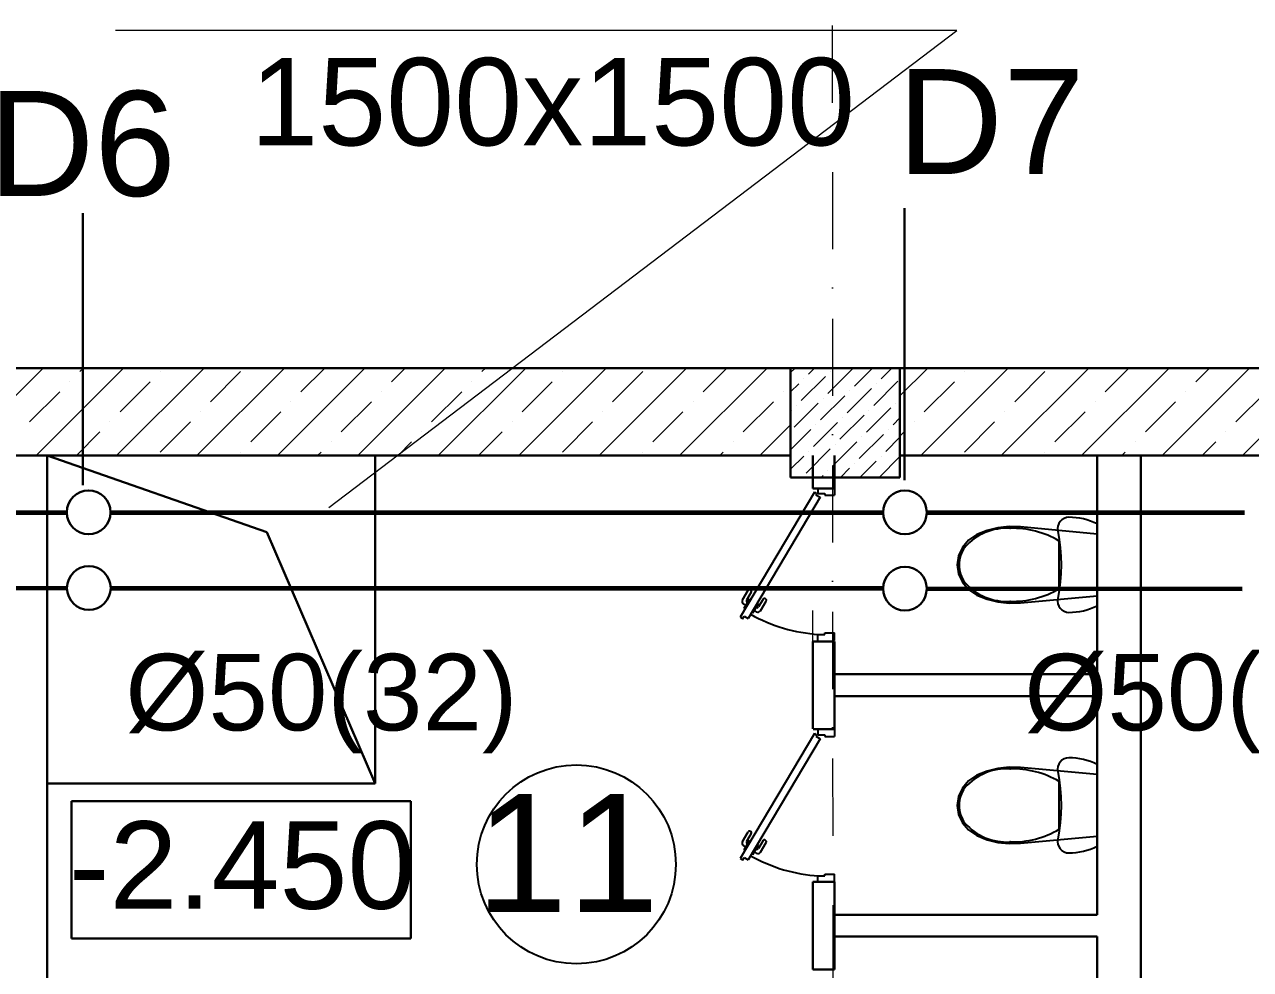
# Model space of a CAD drawing. Header units: millimetres. Extents: x 895788 to 1136524, y -21936 to 400945.
# Drawn here: x 953253 to 958858, y 107175 to 111496 of the extents above; entities that cross this region are included whole.
import ezdxf

# ---------------------------------------------------------------- set-up
doc = ezdxf.new("R2010")
doc.units = ezdxf.units.MM
doc.linetypes.add('Штрихпунктирная', pattern=[670.277762, 352.777767, -176.388884, 0, -141.111112])
doc.layers.add('0_ANNOT_Dimensions', color=7, linetype='Continuous')
doc.layers.add('Конструктив - Ограждающий', color=7, linetype='Continuous')
for name, color, linetype, lineweight in [('0_Ном._пера__21', 7, 'Continuous', 30), ('0_Ном._пера__21_Ном._пера__7', 7, 'Continuous', 60), ('ДВЕРИ', 7, 'Continuous', 5), ('невидимка_Ном._пера__141_Ном._пера__21', 7, 'Continuous', 30), ('оси_Ном._пера__1', 7, 'Continuous', 15), ('перегородка_Ном._пера__7', 7, 'Continuous', 60)]:
    doc.layers.add(name, color=color, linetype=linetype, lineweight=lineweight)
doc.layers.add('Интерьер - Мебель_Ном._пера__75', color=160, linetype='Continuous', lineweight=25, true_color=0x2731ed)
doc.styles.get("Standard").update_dxf_attribs({"font": 'arial.ttf', "height": 400})
doc.styles.add('Times New  Roman', font='times.ttf')
doc.styles.add('СГЕНЕРИР_СТИЛЬ_1', font='arial.ttf')

msp = doc.modelspace()

# ---------------------------------------------------------------- linework, layer by layer
at = {"lineweight": 30}
for p, q in [((957276.92, 109412.194), (957276.92, 110656.85)), ((953520.181, 109388.788), (953520.181, 110633.444))]:
    msp.add_line(p, q, dxfattribs=at)
at = {"color": 0, "lineweight": 30}
for p, q in [((927256.05, 109925.064), (968656.05, 109925.064)), ((956755.855, 109525.064), (951206.05, 109525.064)), ((954361.508, 109173.96), (953356.948, 109525.064)), ((953356.948, 108025.064), (953356.948, 109525.064)), ((953356.948, 109525.064), (954855.948, 109525.064)), ((954361.508, 109173.96), (953356.948, 109525.064)), ((953356.948, 108025.064), (953356.948, 109525.064)), ((953356.948, 109525.064), (954855.948, 109525.064)), ((953356.948, 109525.064), (953356.948, 106325.064)), ((954855.948, 109525.064), (954855.948, 108025.064)), ((954855.948, 109525.064), (954855.948, 108025.064)), ((956857.124, 109374.531), (956857.124, 109525.064)), ((956957.124, 109525.064), (956957.124, 109374.531)), ((962756.245, 109525.064), (957255.855, 109525.064)), ((958157.124, 109525.064), (958357.124, 109525.064)), ((958157.124, 108525.064), (958157.124, 109525.064)), ((958357.124, 109525.064), (958357.124, 103725.059)), ((956957.124, 109374.531), (956857.124, 109374.531)), ((954855.948, 108025.064), (954361.508, 109173.96)), ((954855.948, 108025.064), (954361.508, 109173.96)), ((956956.16, 108674.771), (956856.16, 108674.771)), ((956857.124, 108274.845), (956857.124, 108674.531)), ((956957.124, 108674.531), (956957.124, 108274.845)), ((956957.124, 108525.064), (958157.124, 108525.064)), ((958157.124, 108425.064), (956957.124, 108425.064)), ((958157.124, 107425.064), (958157.124, 108425.064)), ((956958.553, 108274.211), (956858.553, 108274.211)), ((954855.948, 108025.064), (953356.948, 108025.064)), ((954855.948, 108025.064), (953356.948, 108025.064)), ((956857.124, 107174.827), (956857.124, 107574.845)), ((956957.124, 107574.845), (956857.124, 107574.845)), ((956957.124, 107574.845), (956957.124, 107174.827)), ((956957.124, 107425.064), (958157.124, 107425.064)), ((958157.124, 107325.064), (956957.124, 107325.064)), ((958157.124, 106325.064), (958157.124, 107325.064)), ((956957.124, 107174.827), (956857.124, 107174.827))]:
    msp.add_line(p, q, dxfattribs=at)
at = {"color": 3, "lineweight": 30}
for p, q in [((957255.855, 109925.064), (956755.855, 109925.064)), ((956755.855, 109925.064), (956755.855, 109425.064)), ((957255.855, 109425.064), (957255.855, 109925.064)), ((956755.855, 109425.064), (957255.855, 109425.064))]:
    msp.add_line(p, q, dxfattribs=at)
at = {"lineweight": 9}
for p, q in [((956755.855, 109903.946), (956776.974, 109925.064)), ((956837.773, 109897.475), (956865.362, 109925.064)), ((956926.162, 109809.087), (957036.647, 109919.573)), ((957047.696, 109842.233), (957130.527, 109925.064)), ((957169.23, 109875.378), (957218.916, 109925.064)), ((956804.628, 109775.941), (956915.113, 109886.427)), ((956815.676, 109875.378), (956815.676, 109875.378)), ((956937.21, 109908.524), (956937.21, 109908.524)), ((957136.084, 109753.844), (957246.569, 109864.33)), ((956755.855, 109815.558), (956793.579, 109853.281)), ((957014.55, 109720.699), (957125.035, 109831.184)), ((957025.598, 109820.136), (957025.598, 109820.136)), ((957147.132, 109853.281), (957147.132, 109853.281)), ((956771.482, 109654.408), (956881.967, 109764.893)), ((956782.531, 109753.844), (956782.531, 109753.844)), ((956893.016, 109687.553), (957003.501, 109798.039)), ((956904.065, 109786.99), (956904.065, 109786.99)), ((957235.521, 109764.893), (957235.521, 109764.893)), ((956755.855, 109727.169), (956760.433, 109731.747)), ((956981.404, 109599.165), (957091.89, 109709.65)), ((956992.453, 109698.602), (956992.453, 109698.602)), ((957102.938, 109632.31), (957213.424, 109742.796)), ((957113.987, 109731.747), (957113.987, 109731.747)), ((957224.472, 109665.456), (957255.855, 109696.839)), ((956755.855, 109550.392), (956848.822, 109643.359)), ((956859.87, 109566.019), (956970.356, 109676.505)), ((956870.919, 109665.456), (956870.919, 109665.456)), ((957202.375, 109643.359), (957202.375, 109643.359)), ((956948.259, 109477.631), (957058.744, 109588.116)), ((957069.793, 109510.776), (957180.278, 109621.262)), ((957080.841, 109610.213), (957080.841, 109610.213)), ((957191.327, 109543.922), (957255.855, 109608.451)), ((956826.725, 109444.485), (956937.21, 109554.971)), ((956837.773, 109543.922), (956837.773, 109543.922)), ((956959.307, 109577.068), (956959.307, 109577.068)), ((956755.855, 109462.004), (956815.676, 109521.825)), ((957047.696, 109488.679), (957047.696, 109488.679)), ((957072.469, 109425.064), (957147.132, 109499.728)), ((957160.857, 109425.064), (957255.855, 109520.062)), ((957169.23, 109521.825), (957169.23, 109521.825)), ((956895.692, 109425.064), (956904.065, 109433.437)), ((956926.162, 109455.534), (956926.162, 109455.534)), ((956984.081, 109425.064), (957025.598, 109466.582))]:
    msp.add_line(p, q, dxfattribs=at)
at = {"color": 1, "linetype": 'ByBlock', "lineweight": 60, "ltscale": 1.1}
for p, q in [((950598.964, 109265.297), (953446.146, 109265.102)), ((953646.146, 109265.102), (957178.4, 109264.848)), ((957378.4, 109264.834), (958830.705, 109264.735))]:
    msp.add_line(p, q, dxfattribs=at)
at = {"color": 5, "linetype": 'ByBlock', "lineweight": 60, "ltscale": 1.1}
for p, q in [((950596.621, 108920.877), (953447.316, 108919.047)), ((953647.316, 108919.048), (957181.852, 108919.113)), ((957379.586, 108916.371), (958820.503, 108915.414))]:
    msp.add_line(p, q, dxfattribs=at)
at = {"color": 7, "linetype": 'Continuous', "lineweight": 30, "ltscale": 50}
for centre in [(953546.146, 109265.102), (957278.4, 109264.834), (953547.316, 108919.047), (957278.4, 108916.505)]:
    msp.add_circle(centre, 100, dxfattribs=at)
at = {"lineweight": 25}
msp.add_circle((955776.223, 107655.481), 454.873, dxfattribs=at)
at = {"layer": '0_ANNOT_Dimensions', "lineweight": 9}
for p, q in [((956857.124, 108675.156), (956857.124, 108816.116)), ((958157.124, 108751.537), (958157.124, 108816.116)), ((958357.124, 108754.053), (958357.124, 108816.116))]:
    msp.add_line(p, q, dxfattribs=at)
at = {"layer": '0_Ном._пера__21', "linetype": 'Continuous'}
for p, q in [((955019.203, 107944.321), (953468.571, 107944.321)), ((953468.571, 107944.321), (953468.571, 107315.75)), ((955019.203, 107944.321), (953468.571, 107944.321)), ((953468.571, 107944.321), (953468.571, 107315.75)), ((955019.203, 107315.75), (955019.203, 107944.321)), ((955019.203, 107315.75), (955019.203, 107944.321)), ((953468.571, 107315.75), (955019.203, 107315.75)), ((953468.571, 107315.75), (955019.203, 107315.75))]:
    msp.add_line(p, q, dxfattribs=at)
at = {"layer": 'ДВЕРИ', "color": 251, "lineweight": 25, "true_color": 0x636466}
for p, q in [((956864.419, 109358.011), (956524.588, 108785.972)), ((956864.419, 109358.011), (956874.686, 109351.911)), ((956879.575, 109379.162), (956879.575, 109351.385)), ((956879.575, 109379.162), (956879.575, 109351.385)), ((956957.124, 109379.162), (956957.124, 109344.441)), ((956890.723, 109334.308), (956561.534, 108780.178)), ((956874.686, 109351.911), (956871.14, 109345.941)), ((956871.14, 109345.941), (956890.723, 109334.308)), ((956879.575, 109351.385), (956911.774, 109351.385)), ((956911.774, 109351.385), (956911.774, 109344.441)), ((956911.774, 109344.441), (956956.631, 109344.441)), ((956535.62, 108864.41), (956561.847, 108908.559)), ((956571.364, 108910.982), (956573.73, 108909.577)), ((956543.608, 108826.293), (956569.451, 108869.794)), ((956576.153, 108900.06), (956554.874, 108864.241)), ((956557.298, 108854.724), (956559.663, 108853.319)), ((956569.451, 108869.794), (956572.97, 108867.703)), ((956629.872, 108868.147), (956608.593, 108832.328)), ((956617.95, 108815.499), (956644.178, 108859.649)), ((956641.755, 108869.165), (956639.389, 108870.571)), ((956551.168, 108839.019), (956540.467, 108845.376)), ((956547.127, 108824.202), (956543.608, 108826.293)), ((956581.211, 108803.954), (956577.105, 108806.393)), ((956607.054, 108847.455), (956581.211, 108803.954)), ((956588.771, 108816.68), (956598.917, 108810.653)), ((956599.077, 108829.905), (956597.267, 108830.98)), ((956602.979, 108849.876), (956607.054, 108847.455)), ((956524.588, 108785.972), (956536.53, 108778.878)), ((956536.53, 108778.878), (956543.623, 108790.818)), ((956543.623, 108790.818), (956561.532, 108780.179)), ((956879.575, 108679.531), (956879.575, 108707.256)), ((956879.575, 108707.256), (956911.774, 108707.256)), ((956911.774, 108707.256), (956911.774, 108714.2)), ((956911.774, 108714.2), (956957.124, 108714.2)), ((956957.124, 108679.531), (956957.124, 108714.2)), ((956864.419, 108253.694), (956524.588, 107681.656)), ((956864.419, 108253.694), (956874.686, 108247.595)), ((956874.686, 108247.595), (956871.14, 108241.625)), ((956871.14, 108241.625), (956890.723, 108229.991)), ((956879.575, 108274.845), (956879.575, 108247.069)), ((956879.575, 108274.845), (956879.575, 108247.069)), ((956879.575, 108247.069), (956911.774, 108247.069)), ((956911.774, 108247.069), (956911.774, 108240.125)), ((956911.774, 108240.125), (956956.631, 108240.125)), ((956957.124, 108274.845), (956957.124, 108240.125)), ((956890.723, 108229.991), (956561.534, 107675.861)), ((956535.62, 107760.093), (956561.847, 107804.242)), ((956576.153, 107795.744), (956554.874, 107759.925)), ((956571.364, 107806.666), (956573.73, 107805.26)), ((956551.168, 107734.703), (956540.467, 107741.06)), ((956543.608, 107721.976), (956569.451, 107765.478)), ((956557.298, 107750.408), (956559.663, 107749.003)), ((956569.451, 107765.478), (956572.97, 107763.387)), ((956607.054, 107743.139), (956581.211, 107699.637)), ((956602.979, 107745.56), (956607.054, 107743.139)), ((956629.872, 107763.831), (956608.593, 107728.012)), ((956617.95, 107711.183), (956644.178, 107755.332)), ((956641.755, 107764.849), (956639.389, 107766.254)), ((956524.588, 107681.656), (956536.53, 107674.562)), ((956536.53, 107674.562), (956543.623, 107686.502)), ((956547.127, 107719.885), (956543.608, 107721.976)), ((956543.623, 107686.502), (956561.532, 107675.863)), ((956581.211, 107699.637), (956577.105, 107702.077)), ((956588.771, 107712.363), (956598.917, 107706.336)), ((956599.077, 107725.588), (956597.267, 107726.664)), ((956879.575, 107575.215), (956879.575, 107602.939)), ((956879.575, 107602.939), (956911.774, 107602.939)), ((956911.774, 107602.939), (956911.774, 107609.884)), ((956911.774, 107609.884), (956957.124, 107609.884)), ((956957.124, 107575.215), (956957.124, 107609.884))]:
    msp.add_line(p, q, dxfattribs=at)
for centre, radius, start, end in [((956567.818, 108905.012), 6.944, 59.286708, 149.286708), ((956570.183, 108903.607), 6.944, 329.286708, 59.286708), ((956547.56, 108857.316), 13.888, 149.286708, 239.286708), ((956560.844, 108860.694), 6.944, 149.286708, 239.286708), ((956635.842, 108864.601), 6.944, 59.286708, 149.286708), ((956638.208, 108863.195), 6.944, 329.286708, 59.286708), ((956927.473, 109424.214), 718.383, 240.429411, 266.592345), ((956606.01, 108822.593), 13.888, 239.286708, 329.286708), ((956602.623, 108835.875), 6.944, 239.286708, 329.286708), ((956567.818, 107800.696), 6.944, 59.286708, 149.286708), ((956570.183, 107799.29), 6.944, 329.286708, 59.286708), ((956547.56, 107753), 13.888, 149.286708, 239.286708), ((956560.844, 107756.378), 6.944, 149.286708, 239.286708), ((956635.842, 107760.284), 6.944, 59.286708, 149.286708), ((956638.208, 107758.879), 6.944, 329.286708, 59.286708), ((956927.473, 108319.897), 718.383, 240.429411, 266.592345), ((956606.01, 107718.276), 13.888, 239.286708, 329.286708), ((956602.623, 107731.558), 6.944, 239.286708, 329.286708)]:
    msp.add_arc(centre, radius, start, end, dxfattribs=at)
at = {"layer": 'Интерьер - Мебель_Ном._пера__75', "color": 251, "linetype": 'Continuous', "true_color": 0x636466}
for p, q in [((957703.699, 109194.488), (957653.952, 109182.083)), ((957755.044, 109199.976), (957703.699, 109194.488)), ((957806.741, 109198.413), (957755.044, 109199.976)), ((958157.124, 109166.039), (957806.741, 109198.413)), ((957977.658, 109202.634), (957976.134, 109191.126)), ((957976.134, 109191.126), (957977.174, 109179.564)), ((957981.671, 109213.527), (957977.658, 109202.634)), ((957987.978, 109223.272), (957981.671, 109213.527)), ((957996.269, 109231.394), (957987.978, 109223.272)), ((958006.142, 109237.497), (957996.269, 109231.394)), ((958017.113, 109241.282), (958006.142, 109237.497)), ((958028.647, 109242.565), (958017.113, 109241.282)), ((958045.303, 109242.076), (958028.647, 109242.565)), ((958061.901, 109240.611), (958045.303, 109242.076)), ((958078.385, 109238.174), (958061.901, 109240.611)), ((958094.697, 109234.775), (958078.385, 109238.174)), ((958110.782, 109230.425), (958094.697, 109234.775)), ((958126.584, 109225.138), (958110.782, 109230.425)), ((958142.049, 109218.934), (958126.584, 109225.138)), ((958157.124, 109211.833), (958142.049, 109218.934)), ((958157.124, 108838.296), (958157.124, 109211.833)), ((957569.818, 109137.464), (957541.3, 109104.421)), ((957607.014, 109163.062), (957569.818, 109137.464)), ((957653.952, 109182.083), (957607.014, 109163.062)), ((957977.174, 109179.564), (957983.955, 109141.28)), ((957983.955, 109141.28), (957988.812, 109102.704)), ((957984.081, 109025.064), (957984.081, 109134.006)), ((958157.124, 108884.09), (958157.124, 109166.039)), ((957541.3, 109104.421), (957523.34, 109066.113)), ((957988.812, 109102.704), (957991.73, 109063.933)), ((957523.34, 109066.113), (957517.123, 109025.064)), ((957517.123, 109025.064), (957523.34, 108984.016)), ((957525.763, 109025.063), (957525.763, 109025.064)), ((957984.081, 108916.123), (957984.081, 109025.064)), ((957991.73, 109063.933), (957992.704, 109025.064)), ((957992.704, 109025.064), (957991.73, 108986.196)), ((957523.34, 108984.016), (957541.3, 108945.707)), ((957991.73, 108986.196), (957988.812, 108947.425)), ((957541.3, 108945.707), (957569.818, 108912.664)), ((957552.574, 108943.989), (957552.574, 108943.988)), ((957569.818, 108912.664), (957607.014, 108887.067)), ((957983.955, 108908.849), (957977.174, 108870.565)), ((957988.812, 108947.425), (957983.955, 108908.849)), ((957607.014, 108887.067), (957653.952, 108868.046)), ((957653.952, 108868.046), (957703.699, 108855.641)), ((957703.699, 108855.641), (957755.044, 108850.153)), ((957755.044, 108850.153), (957806.741, 108851.716)), ((957806.741, 108851.716), (958157.124, 108884.09)), ((957977.174, 108870.565), (957976.134, 108859.003)), ((957976.134, 108859.003), (957977.658, 108847.494)), ((957977.658, 108847.494), (957981.671, 108836.602)), ((957981.671, 108836.602), (957987.978, 108826.857)), ((957987.978, 108826.857), (957996.269, 108818.735)), ((957996.269, 108818.735), (958006.142, 108812.632)), ((958006.142, 108812.632), (958017.113, 108808.847)), ((958017.113, 108808.847), (958028.647, 108807.564)), ((958028.647, 108807.564), (958045.303, 108808.053)), ((958045.303, 108808.053), (958061.901, 108809.518)), ((958061.901, 108809.518), (958078.385, 108811.954)), ((958078.385, 108811.954), (958094.697, 108815.354)), ((958094.697, 108815.354), (958110.782, 108819.704)), ((958110.782, 108819.704), (958126.584, 108824.99)), ((958126.584, 108824.99), (958142.049, 108831.195)), ((958142.049, 108831.195), (958157.124, 108838.296)), ((957987.978, 108123.272), (957981.671, 108113.527)), ((957996.269, 108131.394), (957987.978, 108123.272)), ((958006.142, 108137.497), (957996.269, 108131.394)), ((958017.113, 108141.282), (958006.142, 108137.497)), ((958028.647, 108142.565), (958017.113, 108141.282)), ((958045.303, 108142.076), (958028.647, 108142.565)), ((958061.901, 108140.611), (958045.303, 108142.076)), ((958078.385, 108138.174), (958061.901, 108140.611)), ((958094.697, 108134.775), (958078.385, 108138.174)), ((958110.782, 108130.425), (958094.697, 108134.775)), ((958126.584, 108125.138), (958110.782, 108130.425)), ((958142.049, 108118.934), (958126.584, 108125.138)), ((957653.952, 108082.083), (957607.014, 108063.062)), ((957703.699, 108094.488), (957653.952, 108082.083)), ((957755.044, 108099.976), (957703.699, 108094.488)), ((957806.741, 108098.413), (957755.044, 108099.976)), ((958157.124, 108066.039), (957806.741, 108098.413)), ((957977.658, 108102.634), (957976.134, 108091.126)), ((957976.134, 108091.126), (957977.174, 108079.564)), ((957977.174, 108079.564), (957983.955, 108041.28)), ((957981.671, 108113.527), (957977.658, 108102.634)), ((958157.124, 108111.833), (958142.049, 108118.934)), ((958157.124, 107738.296), (958157.124, 108111.833)), ((957569.818, 108037.464), (957541.3, 108004.421)), ((957607.014, 108063.062), (957569.818, 108037.464)), ((957983.955, 108041.28), (957988.812, 108002.704)), ((957984.081, 107925.064), (957984.081, 108034.006)), ((958157.124, 107784.09), (958157.124, 108066.039)), ((957523.34, 107966.113), (957517.123, 107925.064)), ((957541.3, 108004.421), (957523.34, 107966.113)), ((957988.812, 108002.704), (957991.73, 107963.933)), ((957991.73, 107963.933), (957992.704, 107925.064)), ((957517.123, 107925.064), (957523.34, 107884.016)), ((957525.763, 107925.063), (957525.763, 107925.064)), ((957984.081, 107816.123), (957984.081, 107925.064)), ((957992.704, 107925.064), (957991.73, 107886.196)), ((957523.34, 107884.016), (957541.3, 107845.707)), ((957541.3, 107845.707), (957569.818, 107812.664)), ((957552.574, 107843.989), (957552.574, 107843.988)), ((957988.812, 107847.425), (957983.955, 107808.849)), ((957991.73, 107886.196), (957988.812, 107847.425)), ((957569.818, 107812.664), (957607.014, 107787.067)), ((957607.014, 107787.067), (957653.952, 107768.046)), ((957983.955, 107808.849), (957977.174, 107770.565)), ((957653.952, 107768.046), (957703.699, 107755.641)), ((957703.699, 107755.641), (957755.044, 107750.153)), ((957755.044, 107750.153), (957806.741, 107751.716)), ((957806.741, 107751.716), (958157.124, 107784.09)), ((957977.174, 107770.565), (957976.134, 107759.003)), ((957976.134, 107759.003), (957977.658, 107747.494)), ((957977.658, 107747.494), (957981.671, 107736.602)), ((957981.671, 107736.602), (957987.978, 107726.857)), ((958126.584, 107724.99), (958142.049, 107731.195)), ((958142.049, 107731.195), (958157.124, 107738.296)), ((957987.978, 107726.857), (957996.269, 107718.735)), ((957996.269, 107718.735), (958006.142, 107712.632)), ((958006.142, 107712.632), (958017.113, 107708.847)), ((958017.113, 107708.847), (958028.647, 107707.564)), ((958028.647, 107707.564), (958045.303, 107708.053)), ((958045.303, 107708.053), (958061.901, 107709.518)), ((958061.901, 107709.518), (958078.385, 107711.954)), ((958078.385, 107711.954), (958094.697, 107715.354)), ((958094.697, 107715.354), (958110.782, 107719.704)), ((958110.782, 107719.704), (958126.584, 107724.99))]:
    msp.add_line(p, q, dxfattribs=at)
for centre, major_axis, start_param, end_param in [((957744.82, 108935.604), (181.709, 181.709), 0.72963224, 1.6305651), ((957769.187, 108766.969), (-300.791, 300.791), -1.31507477, -0.76176762), ((957664.369, 109024.252), (-97.98, 97.98), 0.15319097, 0.77954108), ((957664.366, 109025.876), (-97.978, 97.978), 0.79125538, 1.41760548), ((957744.82, 109114.525), (181.709, 181.709), 3.08182388, 3.98275674), ((957769.187, 109283.16), (300.791, 300.791), 3.90336027, 4.45666743), ((957744.82, 107835.604), (181.709, 181.709), 0.72963224, 1.6305651), ((957769.187, 107666.969), (-300.791, 300.791), -1.31507477, -0.76176762), ((957664.369, 107924.252), (-97.98, 97.98), 0.15319097, 0.77954108), ((957664.366, 107925.876), (-97.978, 97.978), 0.79125538, 1.41760548), ((957744.82, 108014.525), (181.709, 181.709), 3.08182388, 3.98275674), ((957769.187, 108183.16), (300.791, 300.791), 3.90336027, 4.45666743)]:
    msp.add_ellipse(centre, major_axis=major_axis, ratio=1, start_param=start_param, end_param=end_param, dxfattribs=at)
for p in [(957759.139, 109192.101), (957552.574, 109106.141), (957984.081, 108916.123), (957759.139, 108858.028), (957759.139, 108092.101), (957552.574, 108006.141), (957984.081, 107816.123), (957759.139, 107758.028)]:
    msp.add_point(p, dxfattribs=at)
at = {"layer": 'Конструктив - Ограждающий', "color": 18, "linetype": 'Continuous', "lineweight": 0, "true_color": 0x000000}
for p, q in [((952938.71, 109525.064), (953338.71, 109925.064)), ((953306.406, 109525.064), (953706.406, 109925.064)), ((953506.045, 109908.552), (953522.558, 109925.064)), ((953674.101, 109525.064), (954074.101, 109925.064)), ((954041.797, 109525.064), (954441.797, 109925.064)), ((954409.492, 109525.064), (954809.492, 109925.064)), ((954517.208, 109816.628), (954625.645, 109925.064)), ((954777.188, 109525.064), (955177.188, 109925.064)), ((954930.865, 109862.59), (954993.34, 109925.064)), ((955144.883, 109525.064), (955544.883, 109925.064)), ((955344.523, 109908.552), (955361.036, 109925.064)), ((955512.579, 109525.064), (955912.579, 109925.064)), ((955880.275, 109525.064), (956280.275, 109925.064)), ((956247.97, 109525.064), (956647.97, 109925.064)), ((956355.686, 109816.628), (956464.122, 109925.064)), ((957255.855, 109797.559), (957383.361, 109925.064)), ((957351.057, 109525.064), (957751.057, 109925.064)), ((957718.752, 109525.064), (958118.752, 109925.064)), ((958086.448, 109525.064), (958486.448, 109925.064)), ((958194.163, 109816.628), (958302.6, 109925.064)), ((958454.143, 109525.064), (958854.143, 109925.064)), ((958607.821, 109862.59), (958670.295, 109925.064)), ((958821.839, 109525.064), (959221.839, 109925.064)), ((953460.083, 109862.59), (953460.083, 109862.59)), ((953689.893, 109724.704), (953827.779, 109862.59)), ((953873.741, 109908.552), (953873.741, 109908.552)), ((954103.551, 109770.666), (954241.436, 109908.552)), ((955298.561, 109862.59), (955298.561, 109862.59)), ((955528.371, 109724.704), (955666.257, 109862.59)), ((955712.218, 109908.552), (955712.218, 109908.552)), ((955942.028, 109770.666), (956079.914, 109908.552)), ((957366.848, 109724.704), (957504.734, 109862.59)), ((957550.696, 109908.552), (957550.696, 109908.552)), ((957780.506, 109770.666), (957918.392, 109908.552)), ((953276.236, 109678.742), (953414.121, 109816.628)), ((954884.904, 109816.628), (954884.904, 109816.628)), ((955114.713, 109678.742), (955252.599, 109816.628)), ((956723.381, 109816.628), (956723.381, 109816.628)), ((958561.859, 109816.628), (958561.859, 109816.628)), ((958791.668, 109678.742), (958929.554, 109816.628)), ((954471.246, 109770.666), (954471.246, 109770.666)), ((954701.056, 109632.78), (954838.942, 109770.666)), ((956309.724, 109770.666), (956309.724, 109770.666)), ((956539.533, 109632.78), (956677.419, 109770.666)), ((958148.201, 109770.666), (958148.201, 109770.666)), ((958378.011, 109632.78), (958515.897, 109770.666)), ((954057.589, 109724.704), (954057.589, 109724.704)), ((954287.398, 109586.818), (954425.284, 109724.704)), ((955896.066, 109724.704), (955896.066, 109724.704)), ((956125.876, 109586.818), (956263.762, 109724.704)), ((957734.544, 109724.704), (957734.544, 109724.704)), ((957964.353, 109586.818), (958102.239, 109724.704)), ((953643.931, 109678.742), (953643.931, 109678.742)), ((953873.741, 109540.856), (954011.627, 109678.742)), ((955482.409, 109678.742), (955482.409, 109678.742)), ((955712.218, 109540.856), (955850.104, 109678.742)), ((956615.666, 109525.064), (956755.855, 109665.254)), ((957320.886, 109678.742), (957320.886, 109678.742)), ((957550.696, 109540.856), (957688.582, 109678.742)), ((953490.254, 109525.064), (953597.969, 109632.78)), ((954655.094, 109586.818), (954655.094, 109586.818)), ((954961.036, 109525.064), (955022.789, 109586.818)), ((955068.751, 109632.78), (955068.751, 109632.78)), ((955328.731, 109525.064), (955436.447, 109632.78)), ((956493.571, 109586.818), (956493.571, 109586.818)), ((957255.855, 109613.711), (957274.924, 109632.78)), ((958332.049, 109586.818), (958332.049, 109586.818)), ((958637.991, 109525.064), (958699.744, 109586.818)), ((958745.706, 109632.78), (958745.706, 109632.78)), ((954241.436, 109540.856), (954241.436, 109540.856)), ((954593.34, 109525.064), (954609.132, 109540.856)), ((956079.914, 109540.856), (956079.914, 109540.856)), ((956431.818, 109525.064), (956447.609, 109540.856)), ((957918.392, 109540.856), (957918.392, 109540.856)), ((958270.295, 109525.064), (958286.087, 109540.856))]:
    msp.add_line(p, q, dxfattribs=at)
at = {"layer": 'невидимка_Ном._пера__141_Ном._пера__21', "linetype": 'Continuous', "lineweight": 20}
for p, q in [((957515.258, 111467.934), (953669.72, 111467.934)), ((954643.951, 109287.64), (957515.258, 111467.934))]:
    msp.add_line(p, q, dxfattribs=at)
at = {"layer": 'оси_Ном._пера__1', "linetype": 'Штрихпунктирная', "flags": 128}
msp.add_lwpolyline([(956945.354, 113502.288), (956964.945, 74049.915), (956964.944, 71450.372)], dxfattribs=at)

# ---------------------------------------------------------------- texts
at = {"char_height": 480, "attachment_point": 3}
for s, insert in [('{\\fArial|b0|i0|c238|p34;D7}', (958099.979, 111292.112)), ('{\\fArial|b0|i0|c238|p34;D6}', (953945.112, 111192.112))]:
    msp.add_mtext_dynamic_manual_height_columns(s, width=1030.0719, gutter_width=2000, heights=[0], dxfattribs=dict(at, insert=insert))
at = {"char_height": 350, "width": 487.89948, "attachment_point": 1, "style": 'Times New  Roman'}
for insert in [(953714.026, 108618.04), (957823.992, 108618.04)]:
    msp.add_mtext('{\\fArial|b0|i0|c238|p34;%%C50(32)}', dxfattribs=dict(at, insert=insert))
at = {"layer": '0_Ном._пера__21', "lineweight": 50, "style": 'СГЕНЕРИР_СТИЛЬ_1'}
msp.add_text('-2.450', height=400, dxfattribs=at).set_placement((953456.165, 107452.193))
msp.add_text('-2.450', height=400, dxfattribs=at).set_placement((953456.165, 107452.193))
at = {"layer": '0_Ном._пера__21_Ном._пера__7', "lineweight": 50, "style": 'СГЕНЕРИР_СТИЛЬ_1'}
msp.add_text('1500x1500', height=400, dxfattribs=at).set_placement((954285.289, 110943.192))
at = {"layer": 'перегородка_Ном._пера__7', "lineweight": 50, "style": 'СГЕНЕРИР_СТИЛЬ_1'}
msp.add_text('11', height=540, dxfattribs=at).set_placement((955315.983, 107436.836))

doc.saveas('drawing.dxf')
